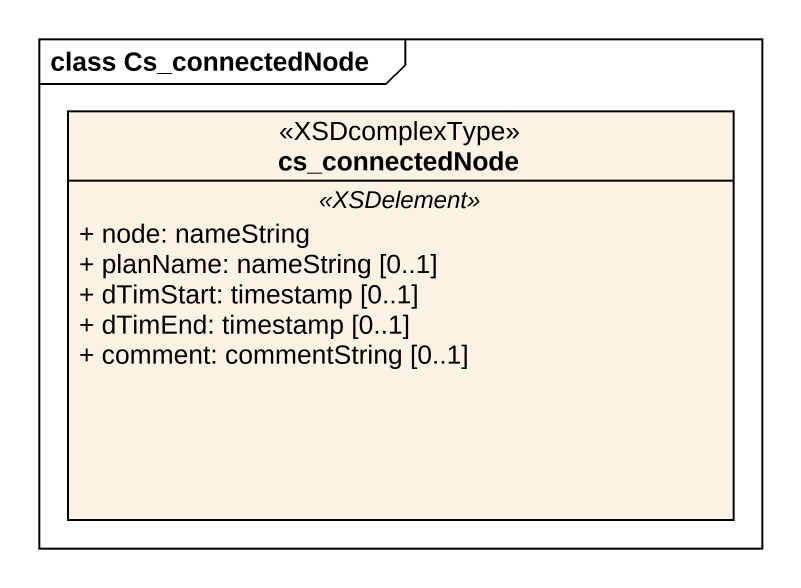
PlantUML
@startuml
mainframe class Cs_connectedNode
hide circle
hide empty members
skinparam classAttributeIconSize 0
class cs_connectedNode <<XSDcomplexType>> {
  .. <<XSDelement>> ..
  + node: nameString
  + planName: nameString [0..1]
  + dTimStart: timestamp [0..1]
  + dTimEnd: timestamp [0..1]
  + comment: commentString [0..1]
}
@enduml
